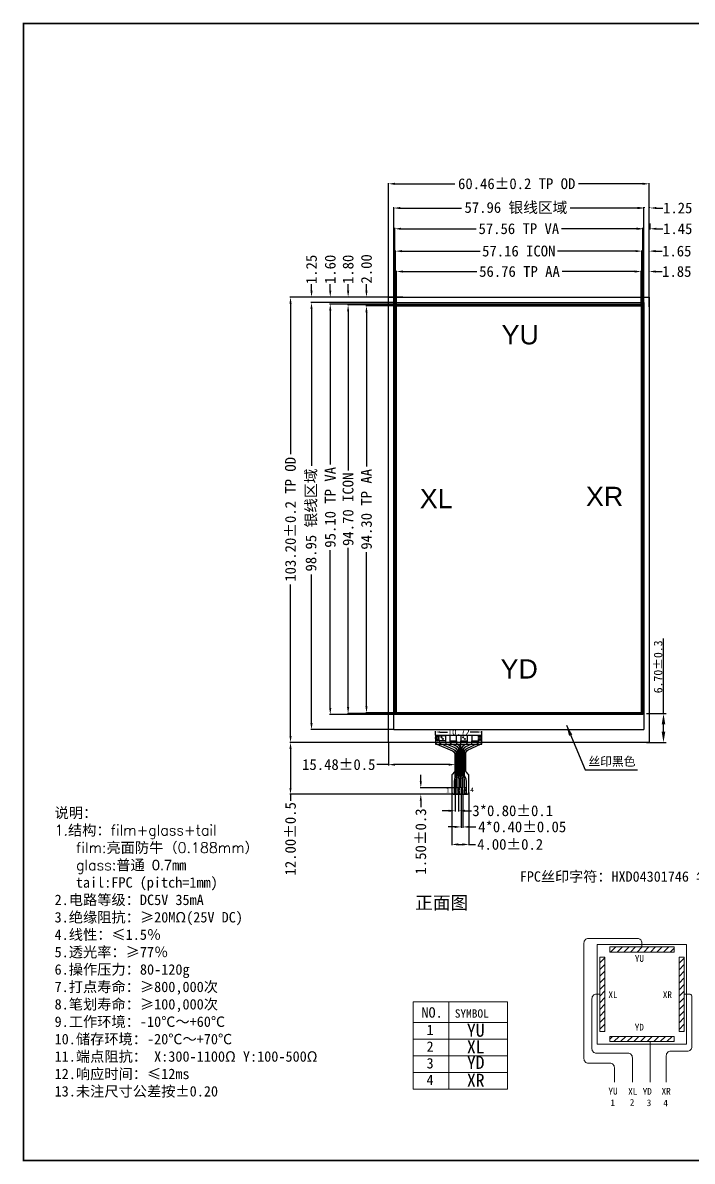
# Model space of a CAD drawing. Header units: millimetres. Extents: x 703 to 1036, y 78 to 342.
# Drawn here: x 703.3 to 858.6, y 78.5 to 342.3 of the extents above; entities that cross this region are included whole.
import ezdxf

# ---------------------------------------------------------------- set-up
doc = ezdxf.new("R2010")
doc.units = ezdxf.units.MM
doc.linetypes.add('DASHED', pattern=[0.75, 0.5, -0.25])
for name, color, linetype in [('acp', 151, 'Continuous'), ('FPC', 56, 'Continuous'), ('ICON', 6, 'Continuous'), ('main', 7, 'Continuous'), ('VA AA', 1, 'DASHED'), ('银线内框', 3, 'Continuous')]:
    doc.layers.add(name, color=color, linetype=linetype)
doc.layers.add('DIM', color=4, linetype='Continuous', lineweight=13)
doc.layers.add('TP外形', color=7, linetype='Continuous', lineweight=9)
doc.styles.get("Standard").update_dxf_attribs({"font": 'SIMHEI.TTF'})
doc.styles.add('宋体', font='SimSun.ttf')
doc.dimstyles.new('FPC标注', dxfattribs={"dimtxt": 1.5, "dimasz": 1, "dimexe": 0.18, "dimexo": 0.0625, "dimgap": 0.09, "dimtad": 0, "dimzin": 0, "dimdsep": 46, "dimtxsty": 'Standard', "dimcen": 0.09, "dimadec": 0, "dimazin": 0, "dimtfac": 1, "dimtofl": 0, "dimtmove": 0, "dimatfit": 3, "dimfxl": 0, "dimtolj": 1, "dimtzin": 0, "dimarcsym": 0})
doc.dimstyles.new('FPC标注2', dxfattribs={"dimtxt": 2.5, "dimasz": 2.5, "dimexe": 1.25, "dimexo": 0.625, "dimtad": 1, "dimtxsty": 'Standard', "dimcen": 2.5, "dimadec": 0, "dimazin": 0, "dimtfac": 1, "dimtmove": 0, "dimatfit": 3, "dimfxl": 0, "dimarcsym": 0})
doc.dimstyles.new('ISO-25$0', dxfattribs={"dimtxt": 2.5, "dimasz": 2.5, "dimexe": 0.625, "dimexo": 1.25, "dimgap": 0.2, "dimtad": 1, "dimzin": 1, "dimdsep": 46, "dimtxsty": 'Standard', "dimcen": 0.5, "dimadec": 0, "dimazin": 0, "dimtp": 1.2, "dimtm": 1.2, "dimtfac": 1, "dimtmove": 0, "dimatfit": 3, "dimfxl": 0, "dimtolj": 1, "dimarcsym": 0})
doc.dimstyles.get("Standard").update_dxf_attribs({"dimtxt": 2.5, "dimasz": 1.5, "dimexe": 0.18, "dimexo": 0.0625, "dimgap": 0.09, "dimtad": 0, "dimzin": 0, "dimdsep": 46, "dimtxsty": 'Standard', "dimcen": 0.09, "dimadec": 0, "dimazin": 0, "dimtfac": 1, "dimtofl": 0, "dimtmove": 0, "dimatfit": 3, "dimfxl": 0, "dimtolj": 1, "dimtzin": 0, "dimarcsym": 0})

# ---------------------------------------------------------------- blocks, each defined once
blk = doc.blocks.new('图文框')
at = {"const_width": 0.286}
blk.add_lwpolyline([(720.65, 324.49), (997.3, 324.49), (997.3, 104.94), (720.65, 104.94), (720.65, 324.49)], close=True, dxfattribs=at)
blk = doc.blocks.new('*D9')
at = {"layer": 'Defpoints', "color": 0}
for p in [(846.74, 284.7), (789.98, 276.76), (846.74, 276.76)]:
    blk.add_point(p, dxfattribs=at)
at = {"layer": 'DIM', "color": 0, "lineweight": -2}
for p, q in [((789.98, 276.83), (789.98, 284.88)), ((791.48, 284.7), (808.62, 284.7)), ((845.24, 284.7), (828.45, 284.7)), ((846.74, 276.83), (846.74, 284.88))]:
    blk.add_line(p, q, dxfattribs=at)
at = {"layer": 'DIM', "color": 0}
for points in [[(791.48, 284.95), (791.48, 284.45), (789.98, 284.7)], [(845.24, 284.95), (845.24, 284.45), (846.74, 284.7)]]:
    blk.add_solid(points, dxfattribs=at)
at = {"layer": 'DIM', "color": 0, "insert": (818.53, 284.7), "char_height": 2.5, "attachment_point": 5}
blk.add_mtext('\\A1;56.76 TP AA', dxfattribs=at)
blk = doc.blocks.new('*D10')
at = {"layer": 'Defpoints', "color": 0}
for p in [(789.58, 294.61), (789.58, 277.16), (847.14, 277.16)]:
    blk.add_point(p, dxfattribs=at)
at = {"layer": 'DIM', "color": 0, "lineweight": -2}
for p, q in [((789.58, 277.23), (789.58, 294.79)), ((791.08, 294.61), (808.47, 294.61)), ((845.64, 294.61), (828.3, 294.61)), ((847.14, 277.23), (847.14, 294.79))]:
    blk.add_line(p, q, dxfattribs=at)
at = {"layer": 'DIM', "color": 0}
for points in [[(791.08, 294.86), (791.08, 294.36), (789.58, 294.61)], [(845.64, 294.86), (845.64, 294.36), (847.14, 294.61)]]:
    blk.add_solid(points, dxfattribs=at)
at = {"layer": 'DIM', "color": 0, "insert": (818.38, 294.61), "char_height": 2.5, "attachment_point": 5}
blk.add_mtext('\\A1;57.56 TP VA', dxfattribs=at)
blk = doc.blocks.new('*D11')
at = {"layer": 'Defpoints', "color": 0}
for p in [(789.98, 276.76), (783.04, 182.46), (789.88, 182.46)]:
    blk.add_point(p, dxfattribs=at)
at = {"layer": 'DIM', "color": 0, "lineweight": -2}
for p, q in [((789.91, 276.76), (782.86, 276.76)), ((783.04, 275.26), (783.04, 239.54)), ((783.04, 183.96), (783.04, 219.69)), ((789.81, 182.46), (782.86, 182.46))]:
    blk.add_line(p, q, dxfattribs=at)
at = {"layer": 'DIM', "color": 0}
for points in [[(782.79, 275.26), (783.29, 275.26), (783.04, 276.76)], [(782.79, 183.96), (783.29, 183.96), (783.04, 182.46)]]:
    blk.add_solid(points, dxfattribs=at)
at = {"layer": 'DIM', "color": 0, "insert": (783.04, 229.61), "char_height": 2.5, "attachment_point": 5, "rotation": 90}
blk.add_mtext('\\A1;94.30 TP AA', dxfattribs=at)
blk = doc.blocks.new('*D12')
at = {"layer": 'Defpoints', "color": 0}
for p in [(774.64, 277.16), (789.58, 277.16), (789.48, 182.06)]:
    blk.add_point(p, dxfattribs=at)
at = {"layer": 'DIM', "color": 0, "lineweight": -2}
for p, q in [((789.51, 277.16), (774.46, 277.16)), ((774.64, 275.66), (774.64, 239.98)), ((774.64, 183.56), (774.64, 220.14)), ((789.41, 182.06), (774.46, 182.06))]:
    blk.add_line(p, q, dxfattribs=at)
at = {"layer": 'DIM', "color": 0}
for points in [[(774.39, 275.66), (774.89, 275.66), (774.64, 277.16)], [(774.39, 183.56), (774.89, 183.56), (774.64, 182.06)]]:
    blk.add_solid(points, dxfattribs=at)
at = {"layer": 'DIM', "color": 0, "insert": (774.64, 230.06), "char_height": 2.5, "attachment_point": 5, "rotation": 90}
blk.add_mtext('\\A1;95.10 TP VA', dxfattribs=at)
blk = doc.blocks.new('*D13')
at = {"layer": 'Defpoints', "color": 0}
for p in [(788.13, 175.56), (788.13, 170.44), (803.61, 163.56)]:
    blk.add_point(p, dxfattribs=at)
at = {"layer": 'DIM', "color": 0, "lineweight": -2}
for p, q in [((788.13, 175.5), (788.13, 170.26)), ((788.13, 170.44), (785.42, 170.44)), ((802.11, 170.44), (789.63, 170.44)), ((803.61, 163.63), (803.61, 170.62))]:
    blk.add_line(p, q, dxfattribs=at)
at = {"layer": 'DIM', "color": 0}
for points in [[(789.63, 170.69), (789.63, 170.19), (788.13, 170.44)], [(802.11, 170.69), (802.11, 170.19), (803.61, 170.44)]]:
    blk.add_solid(points, dxfattribs=at)
at = {"layer": 'DIM', "color": 0, "insert": (776.61, 170.44), "char_height": 2.5, "attachment_point": 5}
blk.add_mtext('\\A1;15.48%%P0.5', dxfattribs=at)
blk = doc.blocks.new('*D14')
at = {"layer": 'Defpoints', "color": 0}
for p in [(770.29, 277.51), (789.38, 277.51), (789.38, 178.56)]:
    blk.add_point(p, dxfattribs=at)
at = {"layer": 'DIM', "color": 0, "lineweight": -2}
for p, q in [((789.31, 277.51), (770.11, 277.51)), ((770.29, 276.01), (770.29, 239.7)), ((770.29, 180.06), (770.29, 214.51)), ((789.31, 178.56), (770.11, 178.56))]:
    blk.add_line(p, q, dxfattribs=at)
at = {"layer": 'DIM', "color": 0}
for points in [[(770.04, 276.01), (770.54, 276.01), (770.29, 277.51)], [(770.04, 180.06), (770.54, 180.06), (770.29, 178.56)]]:
    blk.add_solid(points, dxfattribs=at)
at = {"layer": 'DIM', "color": 0, "insert": (770.29, 227.11), "char_height": 2.5, "attachment_point": 5, "rotation": 90}
blk.add_mtext('\\A1;98.95 银线区域', dxfattribs=at)
blk = doc.blocks.new('*D15')
at = {"layer": 'Defpoints', "color": 0}
for p in [(847.34, 299.41), (789.38, 277.51), (847.34, 277.51)]:
    blk.add_point(p, dxfattribs=at)
at = {"layer": 'DIM', "color": 0, "lineweight": -2}
for p, q in [((789.38, 277.58), (789.38, 299.59)), ((790.88, 299.41), (805.11, 299.41)), ((845.84, 299.41), (830.29, 299.41)), ((847.34, 277.58), (847.34, 299.59))]:
    blk.add_line(p, q, dxfattribs=at)
at = {"layer": 'DIM', "color": 0}
for points in [[(790.88, 299.66), (790.88, 299.16), (789.38, 299.41)], [(845.84, 299.66), (845.84, 299.16), (847.34, 299.41)]]:
    blk.add_solid(points, dxfattribs=at)
at = {"layer": 'DIM', "color": 0, "insert": (817.7, 299.41), "char_height": 2.5, "attachment_point": 5}
blk.add_mtext('\\A1;57.96 银线区域', dxfattribs=at)
blk = doc.blocks.new('*D16')
at = {"layer": 'Defpoints', "color": 0}
for p in [(848.59, 305.03), (788.13, 278.76), (848.59, 278.76)]:
    blk.add_point(p, dxfattribs=at)
at = {"layer": 'DIM', "color": 0, "lineweight": -2}
for p, q in [((788.13, 278.83), (788.13, 305.21)), ((789.63, 305.03), (803.55, 305.03)), ((847.09, 305.03), (832.21, 305.03)), ((848.59, 278.83), (848.59, 305.21))]:
    blk.add_line(p, q, dxfattribs=at)
at = {"layer": 'DIM', "color": 0}
for points in [[(789.63, 305.28), (789.63, 304.78), (788.13, 305.03)], [(847.09, 305.28), (847.09, 304.78), (848.59, 305.03)]]:
    blk.add_solid(points, dxfattribs=at)
at = {"layer": 'DIM', "color": 0, "insert": (817.88, 305.03), "char_height": 2.5, "attachment_point": 5}
blk.add_mtext('\\A1;60.46%%P0.2 TP OD', dxfattribs=at)
blk = doc.blocks.new('*D17')
at = {"layer": 'Defpoints', "color": 0}
for p in [(848.59, 284.7), (848.59, 278.76), (846.74, 276.76)]:
    blk.add_point(p, dxfattribs=at)
at = {"layer": 'DIM', "color": 0, "lineweight": -2}
for p, q in [((845.24, 284.7), (843.74, 284.7)), ((846.74, 276.83), (846.74, 284.88)), ((848.59, 278.83), (848.59, 284.88)), ((850.09, 284.7), (851.59, 284.7))]:
    blk.add_line(p, q, dxfattribs=at)
at = {"layer": 'DIM', "color": 0}
for points in [[(845.24, 284.95), (845.24, 284.45), (846.74, 284.7)], [(850.09, 284.95), (850.09, 284.45), (848.59, 284.7)]]:
    blk.add_solid(points, dxfattribs=at)
at = {"layer": 'DIM', "color": 0, "insert": (855.01, 284.7), "char_height": 2.5, "attachment_point": 5}
blk.add_mtext('\\A1;1.85', dxfattribs=at)
blk = doc.blocks.new('*D7')
at = {"layer": 'Defpoints', "color": 0}
for p in [(848.8, 295.87), (847.35, 294.61), (848.8, 294.61)]:
    blk.add_point(p, dxfattribs=at)
at = {"layer": 'DIM', "color": 0, "lineweight": -2}
for p, q in [((848.8, 295.81), (848.8, 294.43)), ((845.85, 294.61), (844.35, 294.61)), ((847.35, 294.67), (847.35, 294.79)), ((850.3, 294.61), (851.8, 294.61))]:
    blk.add_line(p, q, dxfattribs=at)
at = {"layer": 'DIM', "color": 0}
for points in [[(845.85, 294.86), (845.85, 294.36), (847.35, 294.61)], [(850.3, 294.86), (850.3, 294.36), (848.8, 294.61)]]:
    blk.add_solid(points, dxfattribs=at)
at = {"layer": 'DIM', "color": 0, "insert": (855.23, 294.61), "char_height": 2.5, "attachment_point": 5}
blk.add_mtext('\\A1;1.45', dxfattribs=at)
blk = doc.blocks.new('*D8')
at = {"layer": 'Defpoints', "color": 0}
for p in [(847.55, 299.41), (848.8, 299.42), (848.8, 299.42)]:
    blk.add_point(p, dxfattribs=at)
at = {"layer": 'DIM', "color": 0, "lineweight": -2}
for p, q in [((846.05, 299.42), (844.55, 299.42)), ((847.55, 299.47), (847.55, 299.6)), ((848.8, 299.48), (848.8, 299.6)), ((850.3, 299.42), (851.8, 299.42))]:
    blk.add_line(p, q, dxfattribs=at)
at = {"layer": 'DIM', "color": 0}
for points in [[(846.05, 299.67), (846.05, 299.17), (847.55, 299.42)], [(850.3, 299.67), (850.3, 299.17), (848.8, 299.42)]]:
    blk.add_solid(points, dxfattribs=at)
at = {"layer": 'DIM', "color": 0, "insert": (855.23, 299.42), "char_height": 2.5, "attachment_point": 5}
blk.add_mtext('\\A1;1.25', dxfattribs=at)
blk = doc.blocks.new('*D18')
at = {"layer": 'Defpoints', "color": 0}
for p in [(788.13, 278.76), (765.42, 175.56), (788.13, 175.56)]:
    blk.add_point(p, dxfattribs=at)
at = {"layer": 'DIM', "color": 0, "lineweight": -2}
for p, q in [((788.06, 278.76), (765.24, 278.76)), ((765.42, 277.26), (765.42, 242.41)), ((765.42, 177.06), (765.42, 212.15)), ((788.06, 175.56), (765.24, 175.56))]:
    blk.add_line(p, q, dxfattribs=at)
at = {"layer": 'DIM', "color": 0}
for points in [[(765.17, 277.26), (765.67, 277.26), (765.42, 278.76)], [(765.17, 177.06), (765.67, 177.06), (765.42, 175.56)]]:
    blk.add_solid(points, dxfattribs=at)
at = {"layer": 'DIM', "color": 0, "insert": (765.42, 227.28), "char_height": 2.5, "attachment_point": 5, "rotation": 90}
blk.add_mtext('\\A1;103.20%%P0.2 TP OD', dxfattribs=at)
blk = doc.blocks.new('*D19')
at = {"layer": 'Defpoints', "color": 0}
for p in [(783.04, 278.76), (788.13, 278.76), (789.98, 276.76)]:
    blk.add_point(p, dxfattribs=at)
at = {"layer": 'DIM', "color": 0, "lineweight": -2}
for p, q in [((783.04, 280.26), (783.04, 281.76)), ((788.06, 278.76), (782.86, 278.76)), ((789.91, 276.76), (782.86, 276.76)), ((783.04, 275.26), (783.04, 273.76))]:
    blk.add_line(p, q, dxfattribs=at)
at = {"layer": 'DIM', "color": 0}
for points in [[(782.79, 280.26), (783.29, 280.26), (783.04, 278.76)], [(782.79, 275.26), (783.29, 275.26), (783.04, 276.76)]]:
    blk.add_solid(points, dxfattribs=at)
at = {"layer": 'DIM', "color": 0, "insert": (783.04, 285.31), "char_height": 2.5, "attachment_point": 5, "rotation": 90}
blk.add_mtext('\\A1;2.00', dxfattribs=at)
blk = doc.blocks.new('*D20')
at = {"layer": 'Defpoints', "color": 0}
for p in [(774.64, 278.76), (788.13, 278.76), (789.58, 277.16)]:
    blk.add_point(p, dxfattribs=at)
at = {"layer": 'DIM', "color": 0, "lineweight": -2}
for p, q in [((774.64, 280.26), (774.64, 281.76)), ((788.06, 278.76), (774.46, 278.76)), ((789.51, 277.16), (774.46, 277.16)), ((774.64, 275.66), (774.64, 274.16))]:
    blk.add_line(p, q, dxfattribs=at)
at = {"layer": 'DIM', "color": 0}
for points in [[(774.39, 280.26), (774.89, 280.26), (774.64, 278.76)], [(774.39, 275.66), (774.89, 275.66), (774.64, 277.16)]]:
    blk.add_solid(points, dxfattribs=at)
at = {"layer": 'DIM', "color": 0, "insert": (774.64, 285.2), "char_height": 2.5, "attachment_point": 5, "rotation": 90}
blk.add_mtext('\\A1;1.60', dxfattribs=at)
blk = doc.blocks.new('*D21')
at = {"layer": 'Defpoints', "color": 0}
for p in [(770.29, 278.76), (788.13, 278.76), (789.38, 277.51)]:
    blk.add_point(p, dxfattribs=at)
at = {"layer": 'DIM', "color": 0, "lineweight": -2}
for p, q in [((770.29, 280.26), (770.29, 281.76)), ((788.06, 278.76), (770.11, 278.76)), ((789.31, 277.51), (770.11, 277.51)), ((770.29, 276.01), (770.29, 274.51))]:
    blk.add_line(p, q, dxfattribs=at)
at = {"layer": 'DIM', "color": 0}
for points in [[(770.04, 280.26), (770.54, 280.26), (770.29, 278.76)], [(770.04, 276.01), (770.54, 276.01), (770.29, 277.51)]]:
    blk.add_solid(points, dxfattribs=at)
at = {"layer": 'DIM', "color": 0, "insert": (770.29, 285.19), "char_height": 2.5, "attachment_point": 5, "rotation": 90}
blk.add_mtext('\\A1;1.25', dxfattribs=at)
blk = doc.blocks.new('*D22')
at = {"layer": 'Defpoints', "color": 0}
for p in [(803.61, 163.56), (804.41, 163.56), (804.41, 159.74)]:
    blk.add_point(p, dxfattribs=at)
at = {"layer": 'DIM', "color": 0, "lineweight": -2}
for p, q in [((803.61, 163.5), (803.61, 159.56)), ((804.41, 163.5), (804.41, 159.56)), ((802.11, 159.74), (800.61, 159.74)), ((805.91, 159.74), (807.41, 159.74))]:
    blk.add_line(p, q, dxfattribs=at)
at = {"layer": 'DIM', "color": 0}
for points in [[(802.11, 159.99), (802.11, 159.49), (803.61, 159.74)], [(805.91, 159.99), (805.91, 159.49), (804.41, 159.74)]]:
    blk.add_solid(points, dxfattribs=at)
at = {"layer": 'DIM', "color": 0, "insert": (816.95, 159.74), "char_height": 2.5, "attachment_point": 5}
blk.add_mtext('\\A1;3*0.80%%P0.1', dxfattribs=at)
blk = doc.blocks.new('*D23')
at = {"layer": 'Defpoints', "color": 0}
for p in [(802.81, 164.06), (806.81, 164.06), (806.81, 151.95)]:
    blk.add_point(p, dxfattribs=at)
at = {"layer": 'DIM', "color": 0, "lineweight": -2}
for p, q in [((802.81, 164), (802.81, 151.77)), ((806.81, 164), (806.81, 151.77)), ((804.31, 151.95), (805.31, 151.95)), ((806.81, 151.95), (808.31, 151.95))]:
    blk.add_line(p, q, dxfattribs=at)
at = {"layer": 'DIM', "color": 0}
for points in [[(804.31, 152.2), (804.31, 151.7), (802.81, 151.95)], [(805.31, 152.2), (805.31, 151.7), (806.81, 151.95)]]:
    blk.add_solid(points, dxfattribs=at)
at = {"layer": 'DIM', "color": 0, "insert": (816.36, 151.95), "char_height": 2.5, "attachment_point": 5}
blk.add_mtext('\\A1;4.00%%P0.2', dxfattribs=at)
blk = doc.blocks.new('*D30')
at = {"layer": 'Defpoints', "color": 0}
for p in [(846.74, 182.26), (846.74, 175.56), (851.93, 175.56)]:
    blk.add_point(p, dxfattribs=at)
at = {"layer": 'DIM', "color": 0, "lineweight": -2}
for p, q in [((851.93, 182.26), (851.93, 199.65)), ((847.99, 182.26), (852.55, 182.26)), ((851.93, 178.06), (851.93, 179.76)), ((847.99, 175.56), (852.55, 175.56))]:
    blk.add_line(p, q, dxfattribs=at)
at = {"layer": 'DIM', "color": 0}
for points in [[(851.51, 179.76), (852.34, 179.76), (851.93, 182.26)], [(851.51, 178.06), (852.34, 178.06), (851.93, 175.56)]]:
    blk.add_solid(points, dxfattribs=at)
at = {"layer": 'DIM', "color": 0, "insert": (850.68, 193.1), "char_height": 2.5, "attachment_point": 5, "rotation": 90}
blk.add_mtext('\\A1;{\\H0.8x;6.70%%P0.3}', dxfattribs=at)
blk = doc.blocks.new('*D31')
at = {"layer": 'Defpoints', "color": 0}
for p in [(791.93, 175.56), (765.42, 163.56), (805.33, 163.56)]:
    blk.add_point(p, dxfattribs=at)
at = {"layer": 'DIM', "color": 0, "lineweight": -2}
for p, q in [((791.86, 175.56), (765.24, 175.56)), ((765.42, 174.06), (765.42, 165.06)), ((805.27, 163.56), (765.24, 163.56)), ((765.42, 163.56), (765.42, 162.06))]:
    blk.add_line(p, q, dxfattribs=at)
at = {"layer": 'DIM', "color": 0}
for points in [[(765.17, 174.06), (765.67, 174.06), (765.42, 175.56)], [(765.17, 165.06), (765.67, 165.06), (765.42, 163.56)]]:
    blk.add_solid(points, dxfattribs=at)
at = {"layer": 'DIM', "color": 0, "insert": (765.42, 153.25), "char_height": 2.5, "attachment_point": 5, "rotation": 90}
blk.add_mtext('\\A1;12.00%%P0.5', dxfattribs=at)
blk = doc.blocks.new('*D32')
at = {"layer": 'Defpoints', "color": 0}
for p in [(799.07, 177.21), (809.79, 178), (809.79, 177.21)]:
    blk.add_point(p, dxfattribs=at)
at = {"layer": 'DIM', "color": 0, "lineweight": -2}
for p, q in [((799.07, 177.28), (799.07, 178.18)), ((800.07, 178), (801.8, 178)), ((808.79, 178), (807.06, 178)), ((809.79, 177.28), (809.79, 178.18))]:
    blk.add_line(p, q, dxfattribs=at)
at = {"layer": 'DIM', "color": 0}
for points in [[(800.07, 178.17), (800.07, 177.83), (799.07, 178)], [(808.79, 178.17), (808.79, 177.83), (809.79, 178)]]:
    blk.add_solid(points, dxfattribs=at)
at = {"layer": 'DIM', "color": 0, "insert": (804.43, 178), "char_height": 1.5, "attachment_point": 5}
blk.add_mtext('\\A1;10.72', dxfattribs=at)
blk = doc.blocks.new('*D33')
at = {"layer": 'Defpoints', "color": 0}
for p in [(795.64, 163.56), (804.41, 165.06), (804.41, 163.56)]:
    blk.add_point(p, dxfattribs=at)
at = {"layer": 'DIM', "color": 0, "lineweight": -2}
for p, q in [((795.64, 166.56), (795.64, 168.06)), ((804.34, 165.06), (795.46, 165.06)), ((804.34, 163.56), (795.46, 163.56)), ((795.64, 162.06), (795.64, 160.56))]:
    blk.add_line(p, q, dxfattribs=at)
at = {"layer": 'DIM', "color": 0}
for points in [[(795.39, 166.56), (795.89, 166.56), (795.64, 165.06)], [(795.39, 162.06), (795.89, 162.06), (795.64, 163.56)]]:
    blk.add_solid(points, dxfattribs=at)
at = {"layer": 'DIM', "color": 0, "insert": (795.64, 152.64), "char_height": 2.5, "attachment_point": 5, "rotation": 90}
blk.add_mtext('\\A1;1.50%%P0.3', dxfattribs=at)
blk = doc.blocks.new('*D34')
at = {"layer": 'Defpoints', "color": 0}
for p in [(805.01, 164.66), (805.41, 164.66), (805.41, 156.01)]:
    blk.add_point(p, dxfattribs=at)
at = {"layer": 'DIM', "color": 0, "lineweight": -2}
for p, q in [((805.01, 164.6), (805.01, 155.83)), ((805.41, 164.6), (805.41, 155.83)), ((803.51, 156.01), (802.01, 156.01)), ((806.91, 156.01), (808.41, 156.01))]:
    blk.add_line(p, q, dxfattribs=at)
at = {"layer": 'DIM', "color": 0}
for points in [[(803.51, 156.26), (803.51, 155.76), (805.01, 156.01)], [(806.91, 156.26), (806.91, 155.76), (805.41, 156.01)]]:
    blk.add_solid(points, dxfattribs=at)
at = {"layer": 'DIM', "color": 0, "insert": (819.16, 156.01), "char_height": 2.5, "attachment_point": 5}
blk.add_mtext('\\A1;4*0.40%%P0.05', dxfattribs=at)
blk = doc.blocks.new('*D38')
at = {"layer": 'Defpoints', "color": 0}
for p in [(846.94, 289.43), (789.78, 276.96), (846.94, 276.96)]:
    blk.add_point(p, dxfattribs=at)
at = {"layer": 'DIM', "color": 0, "lineweight": -2}
for p, q in [((789.78, 277.03), (789.78, 289.61)), ((791.28, 289.43), (809.4, 289.43)), ((845.44, 289.43), (827.31, 289.43)), ((846.94, 277.03), (846.94, 289.61))]:
    blk.add_line(p, q, dxfattribs=at)
at = {"layer": 'DIM', "color": 0}
for points in [[(791.28, 289.68), (791.28, 289.18), (789.78, 289.43)], [(845.44, 289.68), (845.44, 289.18), (846.94, 289.43)]]:
    blk.add_solid(points, dxfattribs=at)
at = {"layer": 'DIM', "color": 0, "insert": (818.36, 289.43), "char_height": 2.5, "attachment_point": 5}
blk.add_mtext('\\A1;57.16 ICON', dxfattribs=at)
blk = doc.blocks.new('*D39')
at = {"layer": 'Defpoints', "color": 0}
for p in [(790.89, 276.96), (778.78, 182.26), (791.73, 182.26)]:
    blk.add_point(p, dxfattribs=at)
at = {"layer": 'DIM', "color": 0, "lineweight": -2}
for p, q in [((790.83, 276.96), (778.6, 276.96)), ((778.78, 275.46), (778.78, 238.57)), ((778.78, 183.76), (778.78, 220.66)), ((791.67, 182.26), (778.6, 182.26))]:
    blk.add_line(p, q, dxfattribs=at)
at = {"layer": 'DIM', "color": 0}
for points in [[(778.53, 275.46), (779.03, 275.46), (778.78, 276.96)], [(778.53, 183.76), (779.03, 183.76), (778.78, 182.26)]]:
    blk.add_solid(points, dxfattribs=at)
at = {"layer": 'DIM', "color": 0, "insert": (778.78, 229.61), "char_height": 2.5, "attachment_point": 5, "rotation": 90}
blk.add_mtext('\\A1;94.70 ICON', dxfattribs=at)
blk = doc.blocks.new('*D40')
at = {"layer": 'Defpoints', "color": 0}
for p in [(848.59, 289.43), (846.94, 276.48), (848.59, 276.48)]:
    blk.add_point(p, dxfattribs=at)
at = {"layer": 'DIM', "color": 0, "lineweight": -2}
for p, q in [((845.44, 289.43), (843.94, 289.43)), ((846.94, 276.54), (846.94, 289.61)), ((848.59, 276.54), (848.59, 289.61)), ((850.09, 289.43), (851.59, 289.43))]:
    blk.add_line(p, q, dxfattribs=at)
at = {"layer": 'DIM', "color": 0}
for points in [[(845.44, 289.68), (845.44, 289.18), (846.94, 289.43)], [(850.09, 289.68), (850.09, 289.18), (848.59, 289.43)]]:
    blk.add_solid(points, dxfattribs=at)
at = {"layer": 'DIM', "color": 0, "insert": (855.01, 289.43), "char_height": 2.5, "attachment_point": 5}
blk.add_mtext('\\A1;1.65', dxfattribs=at)
blk = doc.blocks.new('*D41')
at = {"layer": 'Defpoints', "color": 0}
for p in [(778.78, 278.76), (791.54, 278.76), (791.54, 276.96)]:
    blk.add_point(p, dxfattribs=at)
at = {"layer": 'DIM', "color": 0, "lineweight": -2}
for p, q in [((778.78, 280.26), (778.78, 281.76)), ((791.47, 278.76), (778.6, 278.76)), ((791.47, 276.96), (778.6, 276.96)), ((778.78, 275.46), (778.78, 273.96))]:
    blk.add_line(p, q, dxfattribs=at)
at = {"layer": 'DIM', "color": 0}
for points in [[(778.53, 280.26), (779.03, 280.26), (778.78, 278.76)], [(778.53, 275.46), (779.03, 275.46), (778.78, 276.96)]]:
    blk.add_solid(points, dxfattribs=at)
at = {"layer": 'DIM', "color": 0, "insert": (778.78, 285.2), "char_height": 2.5, "attachment_point": 5, "rotation": 90}
blk.add_mtext('\\A1;1.80', dxfattribs=at)

msp = doc.modelspace()

# ---------------------------------------------------------------- hatches: boundary and pattern name
at = {"layer": 'DIM'}
h = msp.add_hatch(dxfattribs=at)
h.set_pattern_fill('ANSI31', color=1, scale=0.34206, angle=630, style=0)
h.set_pattern_definition([(45, (832.512, 310.2965), (0.767946, -0.767946), [])])
h.paths.add_polyline_path([(854.395, 107.469), (839.48, 107.469), (839.48, 106.274), (854.395, 106.274)])
h.paths.add_polyline_path([(855.535, 108.609), (856.73, 108.609), (856.73, 125.864), (855.535, 125.864)])
h.paths.add_polyline_path([(839.48, 128.199), (839.48, 127.004), (854.395, 127.004), (854.395, 128.199)])
h.paths.add_polyline_path([(838.34, 125.864), (837.145, 125.864), (837.145, 108.609), (838.34, 108.609)])

# ---------------------------------------------------------------- linework, layer by layer
at = {"layer": 'acp'}
msp.add_lwpolyline([(799.071, 177.215), (799.071, 175.165), (809.791, 175.165), (809.791, 177.215)], close=True, dxfattribs=at)
at = {"layer": 'DIM', "color": 1}
for points in [[(846.938, 128.199), (846.938, 129.125, 0.4142136), (845.91, 130.152), (834.502, 130.152, 0.4142136), (833.475, 129.125), (833.475, 102.306, 0.4142136), (834.502, 101.279), (839.508, 101.279, -0.4142136), (840.535, 100.252), (840.535, 96.837)], [(837.145, 117.237), (836.373, 117.237, 0.4142136), (835.346, 116.21), (835.346, 104.592, 0.4142136), (836.373, 103.564), (843.688, 103.564, -0.4142136), (844.715, 102.537), (844.715, 96.837)], [(852.572, 96.837), (852.572, 103.007, -0.4142136), (853.6, 104.035), (857.459, 104.035, 0.4142136), (858.486, 105.062), (858.486, 116.867, 0.4142136), (858.116, 117.237), (856.73, 117.237)]]:
    msp.add_lwpolyline(points, format="xyb", dxfattribs=at)
for points in [[(836.575, 105.704), (836.575, 128.769), (857.3, 128.769), (857.3, 105.704)], [(839.48, 127.004), (839.48, 128.199), (854.395, 128.199), (854.395, 127.004)], [(838.34, 125.864), (837.145, 125.864), (837.145, 108.609), (838.34, 108.609)], [(855.535, 125.864), (856.73, 125.864), (856.73, 108.609), (855.535, 108.609)], [(839.48, 106.274), (839.48, 107.469), (854.395, 107.469), (854.395, 106.274)]]:
    msp.add_lwpolyline(points, close=True, dxfattribs=at)
msp.add_lwpolyline([(848.876, 106.274), (848.876, 96.837)], dxfattribs=at)
at = {"layer": 'FPC'}
for p, q in [((799.371, 176.69), (799.371, 177.215)), ((799.571, 176.69), (799.571, 177.215)), ((799.371, 175.968), (799.371, 176.49)), ((799.571, 175.968), (799.371, 175.968)), ((799.571, 175.968), (799.571, 176.49))]:
    msp.add_line(p, q, dxfattribs=at)
for points in [[(809.791, 175.65), (809.791, 177.215), (799.071, 177.215), (799.071, 175.65, 0.2931854), (799.362, 175.196), (802.974, 173.631, -0.2931854), (803.557, 172.722), (803.557, 169.019, -0.1989124), (803.411, 168.666), (802.954, 168.209, 0.1989124), (802.807, 167.855), (802.807, 164.065, 0.4142136), (803.307, 163.565), (806.307, 163.565, 0.4142136), (806.807, 164.065), (806.807, 167.855, 0.1989124), (806.661, 168.209), (806.204, 168.666, -0.1989124), (806.057, 169.019), (806.057, 172.976, -0.2931854), (806.64, 173.885), (809.499, 175.196, 0.2931854)], [(803.407, 163.965), (803.407, 163.565), (803.807, 163.565), (803.807, 163.965, 0.3333333), (803.807, 164.265), (803.807, 165.065), (803.407, 165.065), (803.407, 164.265, 0.3333333)], [(804.607, 164.665), (804.607, 165.065), (804.207, 165.065), (804.207, 164.665, 0.3333333), (804.207, 164.365), (804.207, 163.565), (804.607, 163.565), (804.607, 164.365, 0.3333333)], [(805.007, 163.965), (805.007, 163.565), (805.407, 163.565), (805.407, 163.965, 0.3333333), (805.407, 164.265), (805.407, 165.065), (805.007, 165.065), (805.007, 164.265, 0.3333333)], [(806.207, 164.665), (806.207, 165.065), (805.807, 165.065), (805.807, 164.665, 0.3333333), (805.807, 164.365), (805.807, 163.565), (806.207, 163.565), (806.207, 164.365, 0.3333333)]]:
    msp.add_lwpolyline(points, format="xyb", close=True, dxfattribs=at)
for points in [[(799.571, 176.69), (799.871, 176.69), (799.871, 177.215), (801.371, 177.215), (801.371, 175.968), (799.871, 175.968), (799.871, 176.49), (799.571, 176.49)], [(799.371, 176.49), (799.071, 176.49), (799.071, 176.69), (799.371, 176.69)]]:
    msp.add_lwpolyline(points, dxfattribs=at)
for points in [[(802.411, 175.965), (803.911, 175.965), (803.911, 177.215), (802.411, 177.215)], [(804.951, 175.965), (806.451, 175.965), (806.451, 177.215), (804.951, 177.215)], [(807.491, 175.965), (808.991, 175.965), (808.991, 176.49), (809.291, 176.49), (809.291, 176.065), (809.491, 176.065), (809.491, 176.49), (809.791, 176.49), (809.791, 176.69), (809.491, 176.69), (809.491, 177.215), (809.291, 177.215), (809.291, 176.69), (808.991, 176.69), (808.991, 177.215), (807.491, 177.215)]]:
    msp.add_lwpolyline(points, close=True, dxfattribs=at)
for points in [[(799.871, 175.968), (799.871, 175.697, 0.2931854), (800.045, 175.424), (803.274, 173.943, -0.2931854), (803.857, 173.035), (803.857, 168.148, -0.0984141), (803.781, 167.766), (803.483, 167.046, 0.0984141), (803.407, 166.663), (803.407, 165.065)], [(801.371, 175.968), (801.371, 175.559, 0.2931854), (801.545, 175.286), (803.524, 174.379, -0.2931854), (804.107, 173.47), (804.107, 168.101, -0.0663456), (804.072, 167.839), (803.842, 166.991, 0.0663456), (803.807, 166.729), (803.807, 165.065)], [(802.411, 175.965), (802.411, 175.632, 0.2931854), (802.585, 175.36), (803.824, 174.791, -0.2931854), (804.407, 173.882), (804.407, 168.041, -0.0455069), (804.391, 167.86), (804.224, 166.952, 0.0455069), (804.207, 166.771), (804.207, 165.065)], [(803.911, 175.965), (803.911, 175.494, 0.2905971), (804.083, 175.223, -0.2905971), (804.657, 174.318), (804.657, 167.981, -0.0113935), (804.656, 167.936), (804.608, 166.885, 0.0113935), (804.607, 166.839), (804.607, 165.065)], [(805.007, 165.065), (805.007, 166.839, 0.0114884), (805.006, 166.885), (804.958, 167.927, -0.0114884), (804.957, 167.972), (804.95, 175.965)], [(805.407, 165.065), (805.407, 166.771, 0.0455069), (805.391, 166.952), (805.224, 167.86, -0.0455069), (805.207, 168.041), (805.207, 174.136, -0.2931854), (805.79, 175.045), (806.276, 175.268, 0.2931854), (806.451, 175.54), (806.451, 175.965)], [(805.807, 165.065), (805.807, 166.727, 0.0674032), (805.771, 166.993), (805.543, 167.819, -0.0674032), (805.507, 168.085), (805.507, 173.724, -0.2931854), (806.09, 174.633), (807.316, 175.195, 0.2931854), (807.491, 175.467), (807.491, 175.965)], [(806.207, 165.065), (806.207, 166.662, 0.0991634), (806.13, 167.047), (805.834, 167.756, -0.0991634), (805.757, 168.141), (805.757, 173.288, -0.2931854), (806.34, 174.197), (808.816, 175.333, 0.2931854), (808.991, 175.605), (808.991, 175.965)]]:
    msp.add_lwpolyline(points, format="xyb", dxfattribs=at)
for centre, radius in [((800.412, 176.785), 0.1), ((805.492, 176.785), 0.1), ((800.771, 176.394), 0.1), ((805.851, 176.394), 0.1), ((803.607, 164.115), 0.125), ((804.407, 164.515), 0.125), ((805.207, 164.115), 0.125), ((806.007, 164.515), 0.125)]:
    msp.add_circle(centre, radius, dxfattribs=at)
for centre in [(803.607, 163.565), (804.407, 163.565), (805.207, 163.565), (806.007, 163.565)]:
    msp.add_arc(centre, 0.125, 0, 180, dxfattribs=at)
at = {"layer": 'ICON', "linetype": 'ByBlock'}
msp.add_lwpolyline([(789.777, 276.965), (846.937, 276.965), (846.937, 182.265), (789.777, 182.265)], close=True, dxfattribs=at)
at = {"layer": 'main'}
msp.add_lwpolyline([(788.127, 278.765), (848.587, 278.765), (848.587, 175.565), (788.127, 175.565)], close=True, dxfattribs=at)
at = {"layer": 'TP外形', "linetype": 'Continuous'}
for p, q in [((793.837, 95.207), (793.837, 115.478)), ((793.837, 115.478), (815.752, 115.478)), ((802.175, 95.207), (802.175, 115.478)), ((815.752, 115.478), (815.752, 95.207)), ((793.837, 110.652), (815.752, 110.652)), ((793.837, 106.79), (815.752, 106.79)), ((793.837, 102.929), (815.752, 102.929)), ((793.837, 99.068), (815.752, 99.068)), ((793.837, 95.207), (815.752, 95.207))]:
    msp.add_line(p, q, dxfattribs=at)
at = {"layer": 'VA AA', "linetype": 'ByBlock'}
for points in [[(789.577, 277.165), (847.137, 277.165), (847.137, 182.065), (789.577, 182.065)], [(789.977, 276.765), (846.737, 276.765), (846.737, 182.465), (789.977, 182.465)]]:
    msp.add_lwpolyline(points, close=True, dxfattribs=at)
at = {"layer": '银线内框', "color": 3}
msp.add_line((789.377, 178.565), (847.337, 178.565), dxfattribs=at)
msp.add_lwpolyline([(789.377, 178.565), (789.377, 277.515), (847.337, 277.515), (847.337, 178.565)], dxfattribs=at)

# ---------------------------------------------------------------- block references
at = {"color": 0, "xscale": 1.199999999999989, "yscale": 1.200000000000003, "zscale": 1.2}
msp.add_blockref('图文框', (-161.293, -47.214), dxfattribs=at)

# ---------------------------------------------------------------- texts
at = {"layer": 'DIM', "color": 1}
for s, height, p in [('YU', 1.5548, (845.287, 124.746)), ('XL', 1.5548, (839.152, 116.355)), ('XR', 1.5548, (851.772, 116.355)), ('YD', 1.5548, (845.267, 108.829)), ('YU', 1.5548, (839.162, 94)), ('XL', 1.5548, (843.736, 93.931)), ('YD', 1.5548, (847.106, 93.959)), ('XR', 1.5548, (851.49, 93.987)), ('1', 1.555, (839.624, 91.326)), ('2', 1.555, (844.118, 91.395)), ('3', 1.555, (848.044, 91.303)), ('4', 1.555, (851.896, 91.257))]:
    msp.add_text(s, height=height, dxfattribs=at).set_placement(p)
at = {"layer": 'DIM', "attachment_point": 1}
for s, insert, char_height, width in [('{\\fArial|b0|i0|c0|p34;YU}', (814.376, 272.276), 4.455, 9.50571), ('{\\fArial|b0|i0|c0|p34;XR}', (833.946, 234.818), 4.455, 9.50571), ('{\\fArial|b0|i0|c0|p34;XL}', (795.407, 234.312), 4.455, 9.50571), ('{\\fArial|b0|i0|c0|p34;YD}', (814.141, 194.843), 4.455, 9.50571), ('FPC丝印字符：HXD04301746 年/月', (818.602, 145.715), 2.4, 58.09736)]:
    msp.add_mtext(s, dxfattribs=dict(at, insert=insert, char_height=char_height, width=width))
at = {"layer": 'DIM', "linetype": 'Continuous', "lineweight": 0, "insert": (834.517, 172.182), "char_height": 2, "width": 17.96438, "attachment_point": 1}
msp.add_mtext('丝印黑色', dxfattribs=at)
at = {"layer": 'DIM', "color": 6, "insert": (710.697, 160.487), "char_height": 3.009872, "width": 176.38006, "attachment_point": 1, "style": '宋体'}
msp.add_mtext('{\\H0.8038x;说明：\\P\\fRomanS|b0|i0|c134|p2;1.\\fSimSun|b0|i0|c134|p2;结构：\\fRomanS|b0|i0|c134|p2;film+glass+tail\\P\\C256;   film:\\fSimSun|b0|i0|c134|p2;\\C6;亮面防牛（\\fRomanS|b0|i0|c134|p2;0.188mm\\fSimSun|b0|i0|c134|p2;）\\fRomanS|b0|i0|c134|p2; \\P   glass:\\fSimSun|b0|i0|c134|p2;普通\\fRomanS|b0|i0|c134|p2; \\fArial|b0|i0|c0|p34;0.7\\fSimSun|b0|i0|c134|p2;mm\\P   \\C256;tail:FPC (pitch=1mm)\\C6;\\P2.电路等级：DC5V 35mA\\P3.绝缘阻抗：≥20MΩ(25V DC)\\P4.线性：≤1.5％\\P5.透光率：≥77％\\P6.操作压力：80-120g  \\P7.打点寿命：≥800,000次\\P8.笔划寿命：≥100,000次\\P9.工作环境：-10℃～+60℃\\P10.储存环境：-20℃～+70℃\\P11.端点阻抗： X:300\\C256;-1100Ω\\C6; Y:100-500Ω\\P12.响应时间：≤12ms\\P13.未注尺寸公差按±0.20}', dxfattribs=at)
at = {"layer": 'FPC'}
for s, p in [('1', (801.506, 164.018)), ('4', (807.102, 164.061))]:
    msp.add_text(s, height=1.05, dxfattribs=at).set_placement(p)
at = {"layer": 'TP外形'}
for s, height, p in [('NO.', 2.4133, (795.79, 111.808)), ('SYMBOL', 1.9307, (803.519, 111.808)), ('1', 2.413, (796.97, 107.765)), ('2', 2.413, (796.97, 103.904)), ('3', 2.413, (796.97, 100.043)), ('4', 2.413, (796.97, 96.181))]:
    msp.add_text(s, height=height, dxfattribs=at).set_placement(p)
at = {"layer": 'TP外形', "char_height": 3, "attachment_point": 1}
for s, insert, width in [('正面图', (794.348, 139.941), 36.56715), ('YU', (806.339, 110.39), 2.48397), ('XL', (806.339, 106.529), 2.48397), ('YD', (806.339, 102.929), 2.48397), ('XR', (806.339, 98.807), 2.48397)]:
    msp.add_mtext(s, dxfattribs=dict(at, insert=insert, width=width))

# ---------------------------------------------------------------- dimensions: what is measured, and where the dimension line sits
at = {"layer": 'DIM'}
for base, p1, p2, text, picture, middle in [((848.587, 305.028), (788.127, 278.765), (848.587, 278.765), '<>%%P0.2 TP OD', '*D16', (817.883, 305.028)), ((847.337, 299.41), (789.377, 277.515), (847.337, 277.515), '<> 银线区域', '*D15', (817.702, 299.41)), ((789.577, 294.611), (847.137, 277.165), (789.577, 277.165), '<> TP VA', '*D10', (818.383, 294.611)), ((846.737, 284.695), (789.977, 276.765), (846.737, 276.765), '<> TP AA', '*D9', (818.531, 284.695)), ((788.127, 170.44), (803.607, 163.565), (788.127, 175.565), '<>%%P0.5', '*D13', (776.605, 170.44))]:
    dim = msp.add_linear_dim(base=base, p1=p1, p2=p2, text=text, dimstyle='Standard', dxfattribs=at)
    dim.commit()
    dim.dimension.update_dxf_attribs({"geometry": picture, "text_midpoint": middle, "dimtype": 160})
for base, p1, p2, dimstyle, picture, middle in [((848.803, 299.419), (847.553, 299.41), (848.803, 299.419), 'Standard', '*D8', (855.228, 299.419)), ((848.803, 294.611), (847.353, 294.611), (848.803, 295.873), 'Standard', '*D7', (855.228, 294.611)), ((848.587, 289.434), (846.937, 276.478), (848.587, 276.478), 'Standard', '*D40', (855.013, 289.434)), ((848.587, 284.695), (846.737, 276.765), (848.587, 278.765), 'Standard', '*D17', (855.013, 284.695)), ((809.791, 178), (799.071, 177.215), (809.791, 177.215), 'FPC标注', '*D32', (804.431, 178))]:
    dim = msp.add_linear_dim(base=base, p1=p1, p2=p2, dimstyle=dimstyle, dxfattribs=at)
    dim.commit()
    dim.dimension.update_dxf_attribs({"geometry": picture, "text_midpoint": middle})
for base, p1, p2, text, picture, middle in [((846.937, 289.434), (789.777, 276.965), (846.937, 276.965), '<> ICON', '*D38', (818.357, 289.434)), ((804.407, 159.738), (803.607, 163.565), (804.407, 163.565), '3*<>%%P0.1', '*D22', (816.95, 159.738)), ((805.407, 156.012), (805.007, 164.665), (805.407, 164.665), '4*<>%%P0.05', '*D34', (819.164, 156.012)), ((806.807, 151.953), (802.807, 164.065), (806.807, 164.065), '<>%%P0.2', '*D23', (816.361, 151.953))]:
    dim = msp.add_linear_dim(base=base, p1=p1, p2=p2, text=text, dimstyle='Standard', dxfattribs=at)
    dim.commit()
    dim.dimension.update_dxf_attribs({"geometry": picture, "text_midpoint": middle})
for base, p1, p2, picture, middle in [((770.294, 278.765), (789.377, 277.515), (788.127, 278.765), '*D21', (770.294, 285.19)), ((774.641, 278.765), (789.577, 277.165), (788.127, 278.765), '*D20', (774.641, 285.204)), ((778.783, 278.765), (791.535, 276.965), (791.535, 278.765), '*D41', (778.783, 285.204)), ((783.042, 278.765), (789.977, 276.765), (788.127, 278.765), '*D19', (783.042, 285.31))]:
    dim = msp.add_linear_dim(base=base, p1=p1, p2=p2, angle=90, dimstyle='Standard', dxfattribs=at)
    dim.commit()
    dim.dimension.update_dxf_attribs({"geometry": picture, "text_midpoint": middle})
for base, p1, p2, text, dimstyle, picture, middle in [((765.418, 175.565), (788.127, 278.765), (788.127, 175.565), '<>%%P0.2 TP OD', 'Standard', '*D18', (765.418, 227.278)), ((770.294, 277.515), (789.377, 178.565), (789.377, 277.515), '<> 银线区域', 'Standard', '*D14', (770.294, 227.106)), ((774.641, 277.165), (789.477, 182.065), (789.577, 277.165), '<> TP VA', 'Standard', '*D12', (774.641, 230.057)), ((851.926, 175.565), (846.737, 182.265), (846.737, 175.565), '{\\H0.8x;<>%%P0.3}', 'ISO-25$0', '*D30', (851.926, 193.1))]:
    dim = msp.add_linear_dim(base=base, p1=p1, p2=p2, angle=90, text=text, dimstyle=dimstyle, dxfattribs=at)
    dim.commit()
    dim.dimension.update_dxf_attribs({"geometry": picture, "text_midpoint": middle, "dimtype": 160})
for base, p1, p2, text, picture, middle in [((778.783, 182.265), (790.888, 276.965), (791.735, 182.265), '<> ICON', '*D39', (778.783, 229.615)), ((783.042, 182.465), (789.977, 276.765), (789.877, 182.465), '<> TP AA', '*D11', (783.042, 229.615)), ((765.418, 163.565), (791.926, 175.565), (805.332, 163.565), '<>%%P0.5', '*D31', (765.418, 153.246)), ((795.641, 163.565), (804.407, 165.065), (804.407, 163.565), '<>%%P0.3', '*D33', (795.641, 152.638))]:
    dim = msp.add_linear_dim(base=base, p1=p1, p2=p2, angle=90, text=text, dimstyle='Standard', dxfattribs=at)
    dim.commit()
    dim.dimension.update_dxf_attribs({"geometry": picture, "text_midpoint": middle})

# ---------------------------------------------------------------- leaders
msp.add_leader([(829.419, 179.562), (833.797, 169.26), (845.93, 169.26)], dimstyle='FPC标注2', override={"dimgap": 0.625, "dimtad": 0}, dxfattribs=at)

doc.saveas('drawing.dxf')
